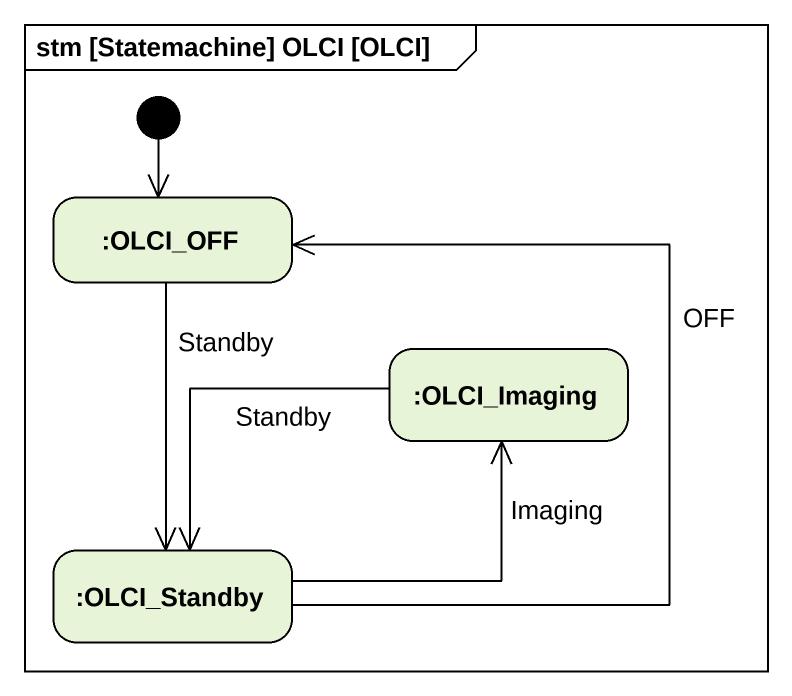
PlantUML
@startuml
mainframe stm [Statemachine] OLCI [OLCI]
hide empty description
state ":OLCI_OFF" as OLCI_OFF
state ":OLCI_Imaging" as OLCI_Imaging
state ":OLCI_Standby" as OLCI_Standby
[*] --> OLCI_OFF
OLCI_OFF --> OLCI_Standby : Standby
OLCI_Imaging --> OLCI_Standby : Standby
OLCI_Standby -up-> OLCI_OFF : OFF
OLCI_Standby -up-> OLCI_Imaging : Imaging
@enduml
